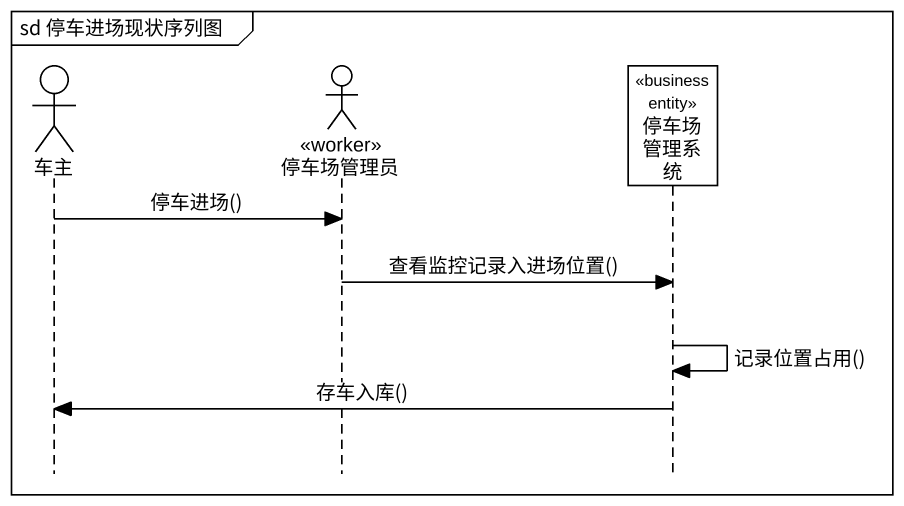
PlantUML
@startuml
mainframe sd 停车进场现状序列图
hide footbox
actor 车主
actor 停车场管理员 <<worker>>
participant 停车场管理系统 <<business entity>>

车主 -> 停车场管理员 : 停车进场()
停车场管理员 -> 停车场管理系统 : 查看监控记录入进场位置()
停车场管理系统 -> 停车场管理系统 : 记录位置占用()
停车场管理系统 -> 车主 : 存车入库()
@enduml
